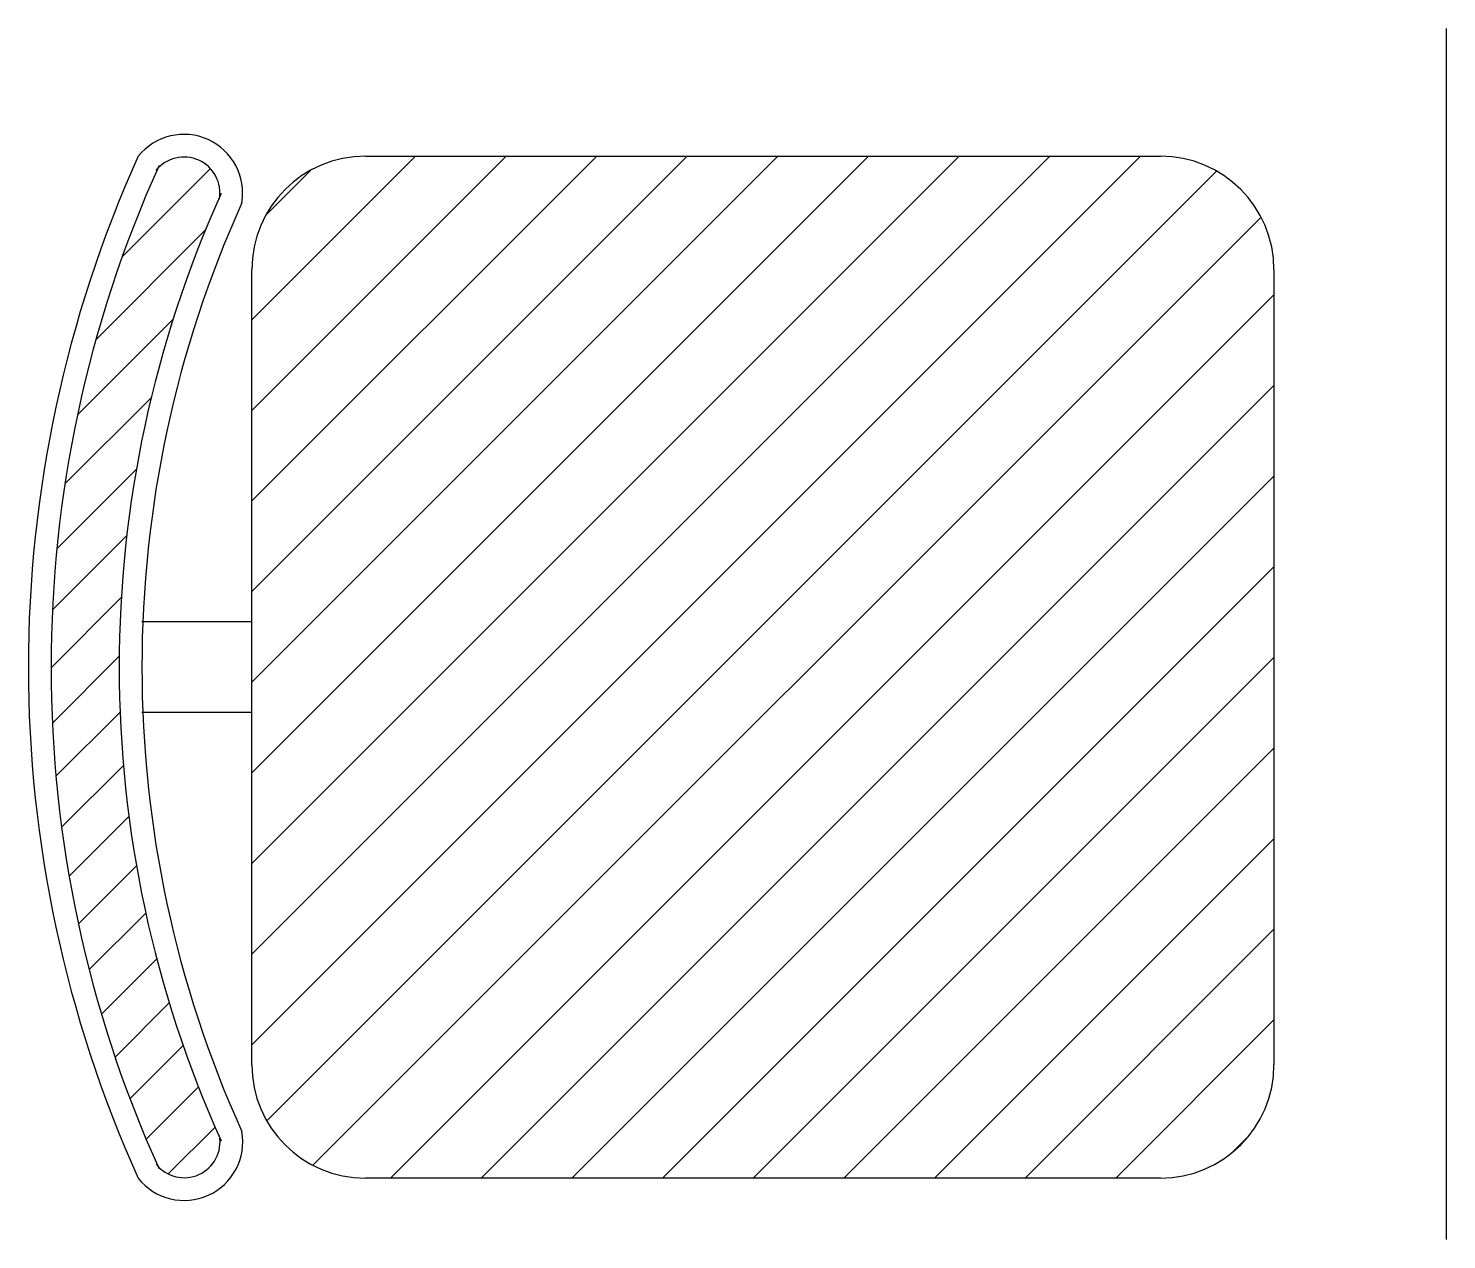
# Model space of a CAD drawing. Extents: x 15.9 to 33.1, y 12.3 to 21.3.
# Drawn here: x 21.634 to 22.179, y 14.004 to 14.47 of the extents above; entities that cross this region are included whole.
import ezdxf

# ---------------------------------------------------------------- set-up
doc = ezdxf.new("R2010")
doc.units = 0
doc.header["$LTSCALE"] = 0.5
doc.header["$MEASUREMENT"] = 0
doc.layers.get('0').update_dxf_attribs({"linetype": 'CONTINUOUS'})

# ---------------------------------------------------------------- blocks, each defined once
blk = doc.blocks.new('A$C403C54AD')
for p, q in [((0.5448770202165178, 0.7956854525928065, -0.0005993724632685), (0.5448770202165178, 1.261078461597208, -0.0005993724632685)), ((0.1295000316458754, 1.211954398468151, -0.0005993724632685), (0.4349141938037064, 1.211954398468151, -0.0005993724632685)), ((0.08586943705086014, 0.862909641715305, -0.0005993724632685), (0.08586943705086014, 1.168323803874955, -0.0005993724632685)), ((0.4785447883987217, 1.168323803874955, -0.0005993724632685), (0.4785447883987217, 0.862909641715305, -0.0005993724632685)), ((0.08586943705086014, 1.03306896063259, -0.0005993724632685), (0.04363058495073346, 1.03306896063259, -0.0005993724632685)), ((0.08586943705086014, 0.9981644849576696, -0.0005993724632685), (0.04363058495073346, 0.9981644849576696, -0.0005993724632685)), ((0.3040224100222986, 0.8192790471202898, -0.0005993724632685), (0.1295000316458754, 0.8192790471202898, -0.0005993724632685)), ((0.4349141938037064, 0.8192790471202898, -0.0005993724632685), (0.3040224100222986, 0.8192790471202898, -0.0005993724632685))]:
    blk.add_line(p, q)
at = {"lineweight": 0, "ltscale": 0.05}
for p, q in [((0.4273026696064335, 1.211954398468151, -0.0005993724632685), (0.08586943705086014, 0.870521165912578, -0.0005993724632685)), ((0.3924747661258152, 1.211954398468151, -0.0005993724632685), (0.08586943705086014, 0.9053490693931963, -0.0005993724632685)), ((0.357646862645197, 1.211954398468151, -0.0005993724632685), (0.08586943705086014, 0.9401769728756335, -0.0005993724632685)), ((0.3228189591609407, 1.211954398468151, -0.0005993724632685), (0.08586943705086014, 0.9750048763580708, -0.0005993724632685)), ((0.2879910556803225, 1.211954398468151, -0.0005993724632685), (0.08586943705086014, 1.009832779838689, -0.0005993724632685)), ((0.2531631521997042, 1.211954398468151, -0.0005993724632685), (0.08586943705086014, 1.044660683321126, -0.0005993724632685)), ((0.218335248715448, 1.211954398468151, -0.0005993724632685), (0.08586943705086014, 1.079488586801745, -0.0005993724632685)), ((0.1835073452348297, 1.211954398468151, -0.0005993724632685), (0.08586943705086014, 1.114316490284182, -0.0005993724632685)), ((0.1486794417542114, 1.211954398468151, -0.0005993724632685), (0.08586943705086014, 1.149144393766619, -0.0005993724632685)), ((0.06991389393078862, 1.207198145546499, -0.0005993724632685), (0.0360632544325199, 1.173347506048231, -0.0005993724632685)), ((0.1084227201245085, 1.206525580320886, -0.0005993724632685), (0.09129825519630685, 1.189401115394503, -0.0005993724632685)), ((0.4564469209872186, 1.206270746368318, -0.0005993724632685), (0.09155308915069327, 0.8413769145299739, -0.0005993724632685)), ((0.4735667237255257, 1.188562645622369, -0.0005993724632685), (0.1092611898966425, 0.8242571117934858, -0.0005993724632685)), ((0.06798798059753608, 1.183504792536041, -0.0005993724632685), (0.02593300331136561, 1.141449815249871, -0.0005993724632685)), ((0.4785447883987217, 1.158712806814947, -0.0005993724632685), (0.1391110287040647, 0.8192790471202898, -0.0005993724632685)), ((0.05559291964164004, 1.14934229190294, -0.0005993724632685), (0.01887463465027395, 1.112624006911574, -0.0005993724632685)), ((0.4785447883987217, 1.12388490333251, -0.0005993724632685), (0.1739389321883209, 0.8192790471202898, -0.0005993724632685)), ((0.04719179209860158, 1.119173724686334, -0.0005993724632685), (0.01404483047008398, 1.086026763057816, -0.0005993724632685)), ((0.04149572437745519, 1.091710217287982, -0.0005993724632685), (0.01094386006298009, 1.061158352971688, -0.0005993724632685)), ((0.4785447883987217, 1.089056999850072, -0.0005993724632685), (0.2087668356689392, 0.8192790471202898, -0.0005993724632685)), ((0.0378116850151855, 1.066258738250326, -0.0005993724632685), (0.009246313780749915, 1.037693367015891, -0.0005993724632685)), ((0.4785447883987217, 1.054229096369454, -0.0005993724632685), (0.2435947391495574, 0.8192790471202898, -0.0005993724632685)), ((0.03571541033670655, 1.042395023892823, -0.0005993724632685), (0.008726156745979097, 1.015405770303914, -0.0005993724632685)), ((0.03492458796245046, 1.019836761844999, -0.0005993724632685), (0.009218823706760304, 0.9941309975893091, -0.0005993724632685)), ((0.4785447883987217, 1.019401192887017, -0.0005993724632685), (0.2784226426301757, 0.8192790471202898, -0.0005993724632685)), ((0.03524009363900404, 0.9983848278443475, -0.0005993724632685), (0.01060015416805982, 0.9737448883734032, -0.0005993724632685)), ((0.4785447883987217, 0.9845732894045796, -0.0005993724632685), (0.3132505461144319, 0.8192790471202898, -0.0005993724632685)), ((0.03651531941795838, 0.9778926139460964, -0.0005993724632685), (0.01277382941771066, 0.9541511239494866, -0.0005993724632685)), ((0.03863872718284256, 0.9582485820374131, -0.0005993724632685), (0.01566345608080155, 0.9352733109353721, -0.0005993724632685)), ((0.4785447883987217, 0.9497453859239613, -0.0005993724632685), (0.3480784495950502, 0.8192790471202898, -0.0005993724632685)), ((0.0415232555133116, 0.9393656706906768, -0.0005993724632685), (0.01920735233215964, 0.9170497675077058, -0.0005993724632685)), ((0.0450995489336492, 0.921174524433809, -0.0005993724632685), (0.02335498760658083, 0.8994299631085596, -0.0005993724632685)), ((0.4785447883987217, 0.914917482441524, -0.0005993724632685), (0.3829063530756684, 0.8192790471202898, -0.0005993724632685)), ((0.04931144728470827, 0.9036189831113006, -0.0005993724632685), (0.02806447701004799, 0.8823720128348214, -0.0005993724632685)), ((0.05411287663446274, 0.8866529727856687, -0.0005993724632685), (0.03330077258215169, 0.8658408687315386, -0.0005993724632685)), ((0.4785447883987217, 0.8800895789590868, -0.0005993724632685), (0.4177342565599247, 0.8192790471202898, -0.0005993724632685)), ((0.05946564449186553, 0.8702383009640471, -0.0005993724632685), (0.03903432921288186, 0.8498069856850634, -0.0005993724632685)), ((0.06533783855047659, 0.8543430553472717, -0.0005993724632685), (0.04524010236491449, 0.8342453191617096, -0.0005993724632685)), ((0.07170264013620908, 0.8389404172576178, -0.0005993724632685), (0.05369454608080559, 0.8209323232022143, -0.0005993724632685)), ((0.4691657986695645, 0.8358826857493113, -0.0005993724632685), (0.4619411497697001, 0.8286580368494469, -0.0005993724632685))]:
    blk.add_line(p, q, dxfattribs=at)
for centre, radius, start, end in [((0.05978497290925588, 1.197798289069397, -0.0005993724632685), 0.0225446695978395, 350.3315649603463, 141.1036255585965), ((0.4774348815662961, 1.015616722794221, -0.0005993724632685), 0.4774348912114186, 155.7175952594323, 204.2824047405677), ((0.05978497290925588, 1.197798289069397, -0.0005993724632685), 0.0138185506790093, 350.3315649603463, 141.1036255585965), ((0.1295000316458754, 1.168323803874955, -0.0005993724632685), 0.0436305945941661, 90, 180), ((0.4349141938037064, 1.168323803874955, -0.0005993724632685), 0.0436305945941661, 0, 90), ((0.4774348815662961, 1.015616722794221, -0.0005993724632685), 0.4687087722925884, 155.7175952594323, 204.2824047405677), ((0.4774348815662961, 1.015616722794221, -0.0005993724632685), 0.4425304155360978, 155.7175952594323, 204.2824047405677), ((0.4774348815662961, 1.015616722794221, -0.0005993724632685), 0.4338042966172676, 155.7175952594323, 204.2824047405677), ((0.1295000316458754, 0.862909641715305, -0.0005993724632685), 0.0436305945941524, 180, 270), ((0.4349141938037064, 0.862909641715305, -0.0005993724632685), 0.0436305945941524, 270, 0), ((0.05987934182121535, 0.8332259813014389, -0.0005993724632685), 0.0224878676380891, 218.3306067678159, 10.23420271326121), ((0.05987934182121535, 0.8332259813014389, -0.0005993724632685), 0.0137617487192589, 218.3306067678159, 10.23420271326121)]:
    blk.add_arc(centre, radius, start, end)

msp = doc.modelspace()

# ---------------------------------------------------------------- block references
msp.add_blockref('A$C403C54AD', (21.63410580120292, 13.20842595536749, 0.0005993724632681367))

doc.saveas('drawing.dxf')
